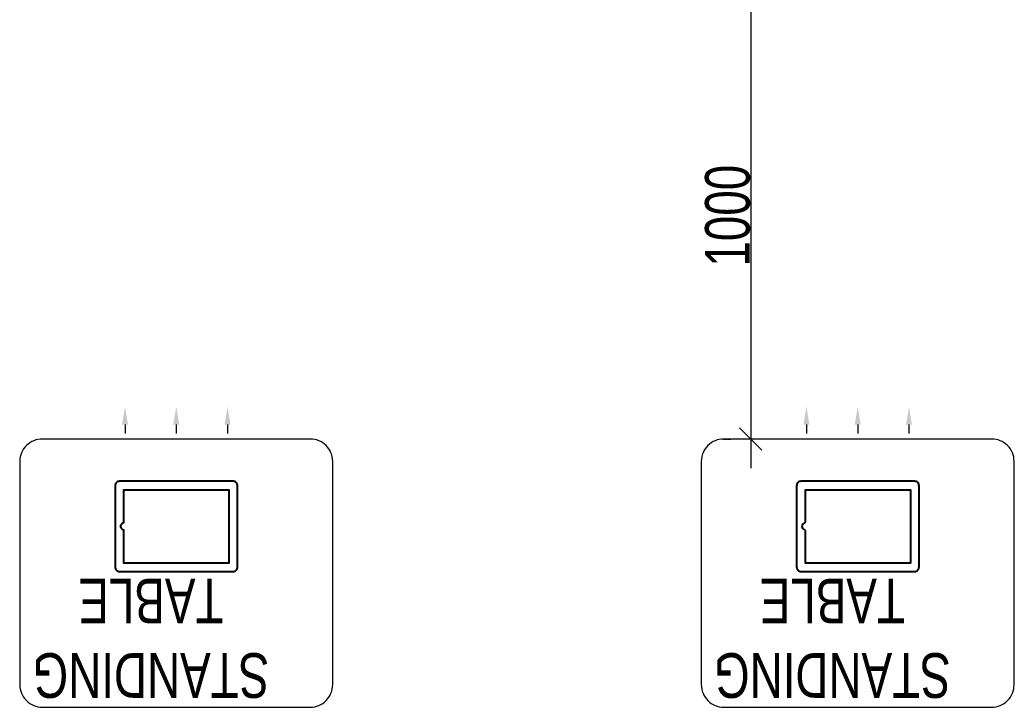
# Model space of a CAD drawing. Header units: feet. Extents: x 6770672 to 6780372, y -5590075 to -5575168.
# Drawn here: x 6774047 to 6776272, y -5580595 to -5579057 of the extents above; entities that cross this region are included whole.
import ezdxf

# ---------------------------------------------------------------- set-up
doc = ezdxf.new("R2010")
doc.units = ezdxf.units.FT
doc.header["$LTSCALE"] = 33
doc.header["$MEASUREMENT"] = 0
doc.header["$PDMODE"] = 3
doc.header["$PDSIZE"] = -1
doc.linetypes.add('DOT2', pattern=[0.125, 0, -0.125])
for name, color, linetype, lineweight in [('LENS-DIM', 252, 'Continuous', 5), ('LENS-TEXT', 31, 'Continuous', 5), ('LK-FF&E FLOOR', 1, 'Continuous', 9), ('LN-ELEVATION-1', 81, 'Continuous', 25), ('LN-ELEVATION-2', 103, 'Continuous', 20)]:
    doc.layers.add(name, color=color, linetype=linetype, lineweight=lineweight)
doc.styles.add('LK TXT', font='GILC____.TTF', dxfattribs={"height": 100})
doc.styles.get("Standard").update_dxf_attribs({"font": 'GILC____.TTF'})
doc.dimstyles.new('100MM', dxfattribs={"dimtxt": 100, "dimasz": 50, "dimexe": 65, "dimexo": 65, "dimtad": 1, "dimdec": 0, "dimtxsty": 'Standard', "dimblk": 'OBLIQUE', "dimcen": 2.5, "dimdle": 65, "dimclrd": 256, "dimclre": 256, "dimclrt": 1, "dimadec": 0, "dimazin": 0, "dimtfac": 1, "dimtdec": 0, "dimtmove": 1, "dimatfit": 3, "dimfxl": 1, "dimlwd": -1, "dimlwe": -1, "dimarcsym": 0})

# ---------------------------------------------------------------- blocks, each defined once
blk = doc.blocks.new('Standing Table 700X600')
at = {"layer": 'LN-ELEVATION-1', "linetype": 'ByBlock', "lineweight": -2}
for p, q in [((-114.7, -32.3), (-114.7, -12)), ((0, -32.3), (0, -12)), ((114.7, -32.3), (114.7, -12))]:
    blk.add_line(p, q, dxfattribs=at)
at = {"layer": 'LN-ELEVATION-1'}
for points in [[(-127.2, 94.5), (126.8, 94.5, 0.414214), (136.8, 104.5), (136.8, 286.5, 0.414214), (126.8, 296.5), (-127.2, 296.5, 0.414214), (-137.2, 286.5), (-137.2, 104.5, 0.414214)], [(117.2, 186), (117.2, 113.5), (-117.8, 113.5), (-117.8, 277.5), (117.2, 277.5), (117.2, 205, 0.327538), (118.6, 203.1, -0.733799), (118.6, 187.9, 0.327538)]]:
    blk.add_lwpolyline(points, format="xyb", close=True, dxfattribs=at)
at = {"layer": 'LN-ELEVATION-1', "linetype": 'ByBlock', "lineweight": -2}
for points in [[(-108.1, -32.3), (-121.4, -32.3), (-114.7, -72.3)], [(6.7, -32.3), (-6.7, -32.3), (0, -72.3)], [(121.4, -32.3), (108.1, -32.3), (114.7, -72.3)]]:
    blk.add_solid(points, dxfattribs=at)
at = {"layer": 'LN-ELEVATION-2'}
blk.add_lwpolyline([(-300, 0), (300, 0, 0.414214), (350, 50), (350, 550, 0.414214), (300, 600), (-300, 600, 0.414214), (-350, 550), (-350, 50, 0.414214)], format="xyb", close=True, dxfattribs=at)
at = {"layer": 'LENS-TEXT', "color": 7, "linetype": 'Continuous', "ltscale": 3, "insert": (56.8, 445.9), "char_height": 100, "width": 783.964, "attachment_point": 5, "style": 'LK TXT'}
blk.add_mtext('STANDING TABLE', dxfattribs=at)
blk = doc.blocks.new('_Oblique')
at = {"color": 0, "lineweight": -2}
blk.add_line((-0.5, -0.5), (0.5, 0.5), dxfattribs=at)
blk = doc.blocks.new('*D41')
at = {"layer": 'Defpoints', "color": 0}
for p in [(6775700.7, -5578995.7), (6775682.4, -5579995.4), (6775700.7, -5579995.4)]:
    blk.add_point(p, dxfattribs=at)
at = {"layer": 'LENS-DIM'}
blk.add_line((6775682.4, -5578930.7), (6775682.4, -5580060.4), dxfattribs=at)
at = {"layer": 'LENS-DIM', "linetype": 'DOT2'}
for p, q in [((6775635.7, -5578995.7), (6775617.4, -5578995.7)), ((6775635.7, -5579995.4), (6775617.4, -5579995.4))]:
    blk.add_line(p, q, dxfattribs=at)
at = {"layer": 'LENS-DIM', "xscale": 50, "yscale": 50, "zscale": 50}
for p, rotation in [((6775682.4, -5578995.7), 90), ((6775682.4, -5579995.4), 270)]:
    blk.add_blockref('_Oblique', p, dxfattribs=dict(at, rotation=rotation))
at = {"layer": 'LENS-DIM', "color": 1, "insert": (6775630.7, -5579495.6), "char_height": 100, "attachment_point": 5, "rotation": 90}
blk.add_mtext('1000', dxfattribs=at)

msp = doc.modelspace()

# ---------------------------------------------------------------- block references
at = {"layer": 'LK-FF&E FLOOR', "rotation": 180}
for p in [(6774396.6, -5579995.4), (6775921.6, -5579995.4)]:
    msp.add_blockref('Standing Table 700X600', p, dxfattribs=at)

# ---------------------------------------------------------------- dimensions: what is measured, and where the dimension line sits
at = {"layer": 'LENS-DIM', "color": 2}
dim = msp.add_linear_dim(base=(6775682.4, -5579995.4), p1=(6775700.7, -5578995.7), p2=(6775700.7, -5579995.4), angle=90, dimstyle='100MM', dxfattribs=at)
dim.commit()
dim.dimension.update_dxf_attribs({"geometry": '*D41', "text_midpoint": (6775630.7, -5579495.6)})

doc.saveas('drawing.dxf')
